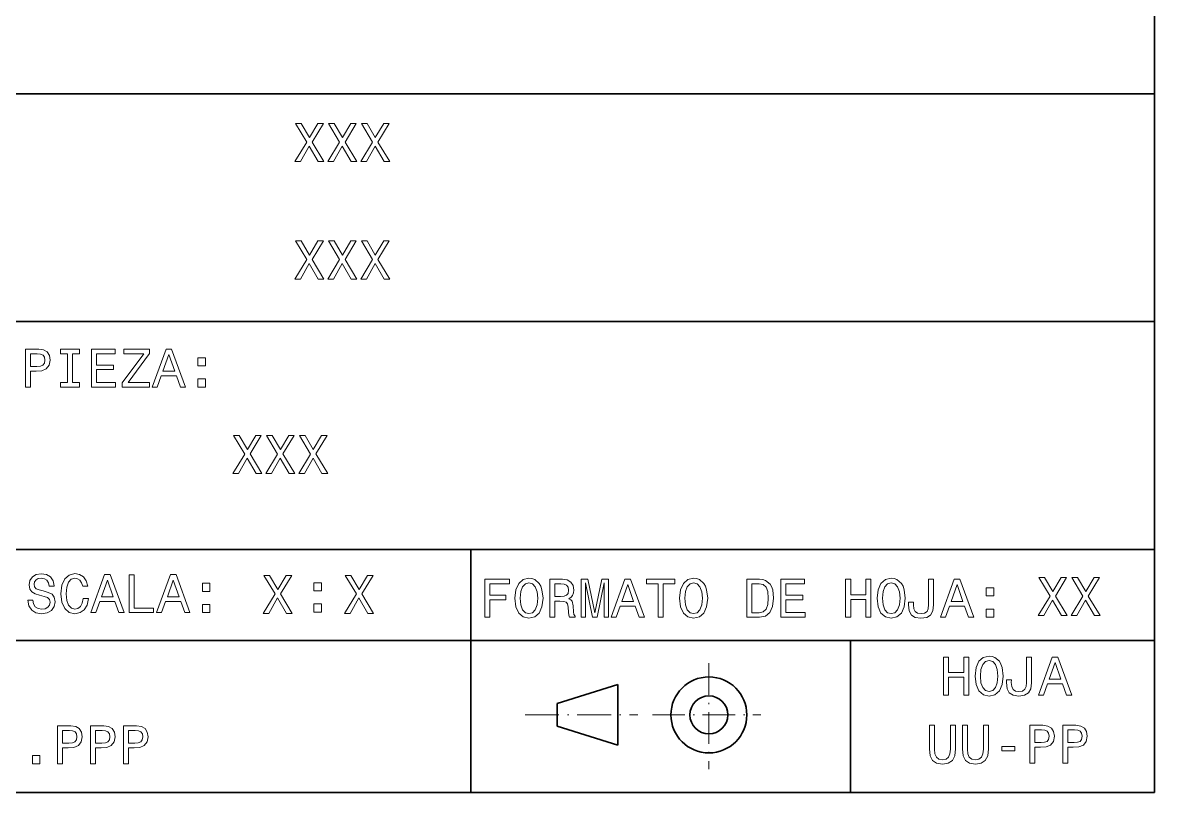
# Model space of a CAD drawing. Extents: x 14 to 2196, y -1968 to 1826.
# Drawn here: x 1024.1 to 1173.1, y -992.3 to -890.9 of the extents above; entities that cross this region are included whole.
import ezdxf

# ---------------------------------------------------------------- set-up
doc = ezdxf.new("R2010")
doc.units = 0
doc.linetypes.add('DASHDOT', pattern=[18.5, 12, -3, 0.5, -3])

msp = doc.modelspace()

# ---------------------------------------------------------------- linework, layer by layer
at = {"color": 7, "lineweight": 35}
for p, q in [((1173.112305, -992.265381), (1173.112305, -181.425354)), ((1173.112305, -992.265381), (1173.112305, -181.425354)), ((953.112305, -900.265381), (1173.112305, -900.265381)), ((953.112305, -900.265381), (1173.112305, -900.265381)), ((953.112305, -930.265381), (1173.112305, -930.265381)), ((953.112305, -930.265381), (1173.112305, -930.265381)), ((953.112305, -960.265381), (1173.112305, -960.265381)), ((953.112305, -960.265381), (1173.112305, -960.265381)), ((1083.112305, -960.265381), (1083.112305, -992.265381)), ((1083.112305, -960.265381), (1083.112305, -992.265381)), ((953.112305, -972.265381), (1173.112305, -972.265381)), ((953.112305, -972.265381), (1173.112305, -972.265381)), ((1133.112305, -972.265381), (1133.112305, -992.265381)), ((1133.112305, -972.265381), (1133.112305, -992.265381)), ((1102.442383, -978.065369), (1094.442383, -980.565369)), ((1102.442383, -978.065369), (1094.442383, -980.565369)), ((1102.442383, -978.065369), (1102.442383, -986.065369)), ((1102.442383, -978.065369), (1102.442383, -986.065369)), ((1094.442383, -982.065369), (1094.442383, -980.565369)), ((1094.442383, -982.065369), (1094.442383, -980.565369)), ((1094.442383, -983.565369), (1094.442383, -982.065369)), ((1094.442383, -983.565369), (1094.442383, -982.065369)), ((1094.442383, -983.565369), (1102.442383, -986.065369)), ((1094.442383, -983.565369), (1102.442383, -986.065369)), ((1173.112305, -992.265381), (14.142303, -992.265381)), ((1173.112305, -992.265381), (14.142303, -992.265381))]:
    msp.add_line(p, q, dxfattribs=at)
at = {"color": 7, "linetype": 'DASHDOT', "lineweight": 13, "ltscale": 0.348729}
msp.add_line((1114.442383, -975.250183), (1114.442383, -989.199341), dxfattribs=at)
msp.add_line((1114.442383, -975.250183), (1114.442383, -989.199341), dxfattribs=at)
at = {"color": 7, "linetype": 'DASHDOT', "lineweight": 13, "ltscale": 0.371072}
msp.add_line((1090.246338, -982.065369), (1105.089233, -982.065369), dxfattribs=at)
msp.add_line((1090.246338, -982.065369), (1105.089233, -982.065369), dxfattribs=at)
at = {"color": 7, "linetype": 'DASHDOT', "lineweight": 13, "ltscale": 0.357507}
msp.add_line((1107.004517, -982.065369), (1121.30481, -982.065369), dxfattribs=at)
msp.add_line((1107.004517, -982.065369), (1121.30481, -982.065369), dxfattribs=at)
at = {"color": 7, "lineweight": 13}
for points in [[(1059.913574, -909.20343), (1060.670044, -909.20343), (1061.815552, -907.178955), (1062.982666, -909.20343), (1063.746338, -909.20343), (1062.182983, -906.631409), (1063.667114, -904.196228), (1062.939453, -904.196228), (1061.837158, -906.047791), (1060.75647, -904.196228), (1060, -904.196228), (1061.476929, -906.638611)], [(1064.250732, -909.20343), (1065.007202, -909.20343), (1066.15271, -907.178955), (1067.319824, -909.20343), (1068.083618, -909.20343), (1066.520142, -906.631409), (1068.004272, -904.196228), (1067.276611, -904.196228), (1066.174316, -906.047791), (1065.093628, -904.196228), (1064.337158, -904.196228), (1065.814087, -906.638611)], [(1068.587891, -909.20343), (1069.34436, -909.20343), (1070.489868, -907.178955), (1071.657104, -909.20343), (1072.420776, -909.20343), (1070.8573, -906.631409), (1072.341553, -904.196228), (1071.61377, -904.196228), (1070.511475, -906.047791), (1069.430786, -904.196228), (1068.674316, -904.196228), (1070.151245, -906.638611)], [(1059.913574, -924.669922), (1060.670044, -924.669922), (1061.815552, -922.645447), (1062.982666, -924.669922), (1063.746338, -924.669922), (1062.182983, -922.0979), (1063.667114, -919.66272), (1062.939453, -919.66272), (1061.837158, -921.514282), (1060.75647, -919.66272), (1060, -919.66272), (1061.476929, -922.105103)], [(1064.250732, -924.669922), (1065.007202, -924.669922), (1066.15271, -922.645447), (1067.319824, -924.669922), (1068.083618, -924.669922), (1066.520142, -922.0979), (1068.004272, -919.66272), (1067.276611, -919.66272), (1066.174316, -921.514282), (1065.093628, -919.66272), (1064.337158, -919.66272), (1065.814087, -922.105103)], [(1068.587891, -924.669922), (1069.34436, -924.669922), (1070.489868, -922.645447), (1071.657104, -924.669922), (1072.420776, -924.669922), (1070.8573, -922.0979), (1072.341553, -919.66272), (1071.61377, -919.66272), (1070.511475, -921.514282), (1069.430786, -919.66272), (1068.674316, -919.66272), (1070.151245, -922.105103)], [(1024.448364, -938.903442), (1025.111206, -938.903442), (1025.111206, -936.79248), (1025.846069, -936.79248), (1026.588135, -936.75647), (1027.178955, -936.504333), (1027.560791, -936.014404), (1027.69043, -935.34436), (1027.5896, -934.724792), (1027.301392, -934.270874), (1026.825928, -933.997131), (1026.17749, -933.903442), (1024.448364, -933.903442)], [(1025.997314, -934.515808), (1026.429688, -934.559082), (1026.746582, -934.695923), (1026.93396, -934.94812), (1026.998779, -935.34436), (1026.926758, -935.762207), (1026.732178, -936.014404), (1026.400879, -936.144104), (1025.946899, -936.180115), (1025.111206, -936.180115), (1025.111206, -934.515808)], [(1029.974365, -938.298279), (1029.052124, -938.298279), (1029.052124, -938.903442), (1031.559326, -938.903442), (1031.559326, -938.298279), (1030.637085, -938.298279), (1030.637085, -934.508606), (1031.559326, -934.508606), (1031.559326, -933.903442), (1029.052124, -933.903442), (1029.052124, -934.508606), (1029.974365, -934.508606)], [(1033.129883, -938.903442), (1036.299927, -938.903442), (1036.299927, -938.298279), (1033.792725, -938.298279), (1033.792725, -936.605164), (1036.026123, -936.605164), (1036.026123, -936.007202), (1033.792725, -936.007202), (1033.792725, -934.508606), (1036.24231, -934.508606), (1036.24231, -933.903442), (1033.129883, -933.903442)], [(1037.186157, -938.903442), (1040.774048, -938.903442), (1040.774048, -938.298279), (1037.978638, -938.298279), (1040.774048, -934.472595), (1040.774048, -933.903442), (1037.380615, -933.903442), (1037.380615, -934.508606), (1040.02478, -934.508606), (1037.186157, -938.327087)], [(1041.127075, -938.903442), (1041.789917, -938.903442), (1042.315796, -937.433716), (1044.311523, -937.433716), (1044.837402, -938.903442), (1045.514648, -938.903442), (1043.684692, -933.89624), (1042.949829, -933.89624)], [(1042.546387, -936.821289), (1043.317261, -934.616699), (1044.088135, -936.821289)], [(1047.157349, -936.108032), (1048.151489, -936.108032), (1048.151489, -935.034546), (1047.157349, -935.034546)], [(1047.157349, -938.903442), (1048.151489, -938.903442), (1048.151489, -937.829956), (1047.157349, -937.829956)], [(1051.745239, -950.279663), (1052.501709, -950.279663), (1053.647217, -948.255188), (1054.814331, -950.279663), (1055.578003, -950.279663), (1054.014648, -947.707642), (1055.498779, -945.272461), (1054.771118, -945.272461), (1053.668823, -947.124023), (1052.588135, -945.272461), (1051.831665, -945.272461), (1053.308594, -947.714844)], [(1056.082397, -950.279663), (1056.838867, -950.279663), (1057.984375, -948.255188), (1059.151489, -950.279663), (1059.915283, -950.279663), (1058.351807, -947.707642), (1059.835938, -945.272461), (1059.108276, -945.272461), (1058.005981, -947.124023), (1056.925293, -945.272461), (1056.168823, -945.272461), (1057.645752, -947.714844)], [(1060.419556, -950.279663), (1061.176025, -950.279663), (1062.321533, -948.255188), (1063.48877, -950.279663), (1064.252441, -950.279663), (1062.688965, -947.707642), (1064.173218, -945.272461), (1063.445435, -945.272461), (1062.34314, -947.124023), (1061.262451, -945.272461), (1060.505981, -945.272461), (1061.98291, -947.714844)], [(1025.40979, -966.953613), (1024.75415, -966.953613), (1024.898315, -967.717285), (1025.258545, -968.279236), (1025.813232, -968.617859), (1026.5625, -968.740356), (1027.304565, -968.625061), (1027.859375, -968.308044), (1028.212402, -967.810974), (1028.342041, -967.155334), (1028.234009, -966.564575), (1027.931396, -966.182678), (1027.441528, -965.930542), (1026.785889, -965.743225), (1026.223877, -965.606323), (1025.856445, -965.447815), (1025.647583, -965.217285), (1025.582764, -964.857056), (1025.647583, -964.532837), (1025.834839, -964.287903), (1026.123047, -964.122192), (1026.519287, -964.064575), (1026.922729, -964.136597), (1027.239746, -964.331116), (1027.44873, -964.655334), (1027.549561, -965.094788), (1028.2052, -965.094788), (1028.2052, -965.080383), (1028.089966, -964.403137), (1027.751343, -963.898865), (1027.21814, -963.581848), (1026.497681, -963.473755), (1025.849243, -963.581848), (1025.344971, -963.88446), (1025.020752, -964.352722), (1024.905518, -964.957947), (1024.999146, -965.498291), (1025.272949, -965.865723), (1025.7052, -966.110657), (1026.296021, -966.297974), (1026.879517, -966.463684), (1027.31897, -966.622192), (1027.585571, -966.852722), (1027.679199, -967.227356), (1027.592773, -967.609192), (1027.369507, -967.8974), (1027.030884, -968.077515), (1026.591309, -968.135132), (1026.10144, -968.055908), (1025.726807, -967.825378), (1025.489014, -967.450745)], [(1025.40979, -966.953613), (1024.75415, -966.953613), (1024.898315, -967.717285), (1025.258545, -968.279236), (1025.813232, -968.617859), (1026.5625, -968.740356), (1027.304565, -968.625061), (1027.859375, -968.308044), (1028.212402, -967.810974), (1028.342041, -967.155334), (1028.234009, -966.564575), (1027.931396, -966.182678), (1027.441528, -965.930542), (1026.785889, -965.743225), (1026.223877, -965.606323), (1025.856445, -965.447815), (1025.647583, -965.217285), (1025.582764, -964.857056), (1025.647583, -964.532837), (1025.834839, -964.287903), (1026.123047, -964.122192), (1026.519287, -964.064575), (1026.922729, -964.136597), (1027.239746, -964.331116), (1027.44873, -964.655334), (1027.549561, -965.094788), (1028.2052, -965.094788), (1028.2052, -965.080383), (1028.089966, -964.403137), (1027.751343, -963.898865), (1027.21814, -963.581848), (1026.497681, -963.473755), (1025.849243, -963.581848), (1025.344971, -963.88446), (1025.020752, -964.352722), (1024.905518, -964.957947), (1024.999146, -965.498291), (1025.272949, -965.865723), (1025.7052, -966.110657), (1026.296021, -966.297974), (1026.879517, -966.463684), (1027.31897, -966.622192), (1027.585571, -966.852722), (1027.679199, -967.227356), (1027.592773, -967.609192), (1027.369507, -967.8974), (1027.030884, -968.077515), (1026.591309, -968.135132), (1026.10144, -968.055908), (1025.726807, -967.825378), (1025.489014, -967.450745)], [(1032.05249, -966.74469), (1031.908325, -967.349854), (1031.670654, -967.782104), (1031.339233, -968.048706), (1030.950195, -968.135132), (1030.481812, -968.005493), (1030.11438, -967.616394), (1029.869507, -966.982422), (1029.790161, -966.103455), (1029.869507, -965.231689), (1030.107178, -964.590515), (1030.474609, -964.201416), (1030.950195, -964.064575), (1031.296021, -964.136597), (1031.591309, -964.338318), (1031.821899, -964.662537), (1031.980347, -965.109192), (1032.664795, -965.109192), (1032.44873, -964.424805), (1032.074097, -963.906067), (1031.5625, -963.581848), (1030.950195, -963.466553), (1030.186401, -963.646667), (1029.602905, -964.151001), (1029.228271, -964.979553), (1029.098511, -966.103455), (1029.228271, -967.227356), (1029.602905, -968.055908), (1030.186401, -968.567444), (1030.950195, -968.740356), (1031.620117, -968.603455), (1032.160522, -968.221619), (1032.542358, -967.594788), (1032.744141, -966.74469)], [(1032.05249, -966.74469), (1031.908325, -967.349854), (1031.670654, -967.782104), (1031.339233, -968.048706), (1030.950195, -968.135132), (1030.481812, -968.005493), (1030.11438, -967.616394), (1029.869507, -966.982422), (1029.790161, -966.103455), (1029.869507, -965.231689), (1030.107178, -964.590515), (1030.474609, -964.201416), (1030.950195, -964.064575), (1031.296021, -964.136597), (1031.591309, -964.338318), (1031.821899, -964.662537), (1031.980347, -965.109192), (1032.664795, -965.109192), (1032.44873, -964.424805), (1032.074097, -963.906067), (1031.5625, -963.581848), (1030.950195, -963.466553), (1030.186401, -963.646667), (1029.602905, -964.151001), (1029.228271, -964.979553), (1029.098511, -966.103455), (1029.228271, -967.227356), (1029.602905, -968.055908), (1030.186401, -968.567444), (1030.950195, -968.740356), (1031.620117, -968.603455), (1032.160522, -968.221619), (1032.542358, -967.594788), (1032.744141, -966.74469)], [(1033.032227, -968.603455), (1033.695068, -968.603455), (1034.221069, -967.133728), (1036.216675, -967.133728), (1036.742676, -968.603455), (1037.419922, -968.603455), (1035.589966, -963.596252), (1034.85498, -963.596252)], [(1033.032227, -968.603455), (1033.695068, -968.603455), (1034.221069, -967.133728), (1036.216675, -967.133728), (1036.742676, -968.603455), (1037.419922, -968.603455), (1035.589966, -963.596252), (1034.85498, -963.596252)], [(1034.451538, -966.521301), (1035.222534, -964.316711), (1035.993408, -966.521301)], [(1034.451538, -966.521301), (1035.222534, -964.316711), (1035.993408, -966.521301)], [(1038.097168, -968.603455), (1041.310425, -968.603455), (1041.310425, -967.998291), (1038.759888, -967.998291), (1038.759888, -963.603455), (1038.097168, -963.603455)], [(1038.097168, -968.603455), (1041.310425, -968.603455), (1041.310425, -967.998291), (1038.759888, -967.998291), (1038.759888, -963.603455), (1038.097168, -963.603455)], [(1041.706665, -968.603455), (1042.369507, -968.603455), (1042.895386, -967.133728), (1044.891113, -967.133728), (1045.416992, -968.603455), (1046.094238, -968.603455), (1044.264282, -963.596252), (1043.529419, -963.596252)], [(1041.706665, -968.603455), (1042.369507, -968.603455), (1042.895386, -967.133728), (1044.891113, -967.133728), (1045.416992, -968.603455), (1046.094238, -968.603455), (1044.264282, -963.596252), (1043.529419, -963.596252)], [(1043.125977, -966.521301), (1043.896851, -964.316711), (1044.667725, -966.521301)], [(1043.125977, -966.521301), (1043.896851, -964.316711), (1044.667725, -966.521301)], [(1055.745483, -968.695923), (1056.501953, -968.695923), (1057.647461, -966.671448), (1058.814575, -968.695923), (1059.578247, -968.695923), (1058.014893, -966.123901), (1059.499023, -963.688721), (1058.771362, -963.688721), (1057.669067, -965.540283), (1056.588379, -963.688721), (1055.831909, -963.688721), (1057.308838, -966.131104)], [(1066.460693, -968.695923), (1067.217163, -968.695923), (1068.362671, -966.671448), (1069.529785, -968.695923), (1070.293457, -968.695923), (1068.730103, -966.123901), (1070.214233, -963.688721), (1069.486572, -963.688721), (1068.384277, -965.540283), (1067.303589, -963.688721), (1066.547119, -963.688721), (1068.024048, -966.131104)], [(1084.93396, -969.20343), (1085.604004, -969.20343), (1085.604004, -966.905151), (1087.707764, -966.905151), (1087.707764, -966.30719), (1085.604004, -966.30719), (1085.604004, -964.808594), (1088.19043, -964.808594), (1088.19043, -964.20343), (1084.93396, -964.20343)], [(1084.93396, -969.20343), (1085.604004, -969.20343), (1085.604004, -966.905151), (1087.707764, -966.905151), (1087.707764, -966.30719), (1085.604004, -966.30719), (1085.604004, -964.808594), (1088.19043, -964.808594), (1088.19043, -964.20343), (1084.93396, -964.20343)], [(1088.896484, -966.70343), (1089.026123, -967.827332), (1089.400757, -968.655884), (1089.984375, -969.167419), (1090.748047, -969.340332), (1091.504517, -969.167419), (1092.095337, -968.655884), (1092.462769, -967.827332), (1092.599609, -966.70343), (1092.462769, -965.586731), (1092.304321, -965.132812), (1092.095337, -964.758179), (1091.504517, -964.246643), (1091.144287, -964.117004), (1090.748047, -964.066528), (1089.977173, -964.246643), (1089.393555, -964.750977), (1089.026123, -965.579529)], [(1088.896484, -966.70343), (1089.026123, -967.827332), (1089.400757, -968.655884), (1089.984375, -969.167419), (1090.748047, -969.340332), (1091.504517, -969.167419), (1092.095337, -968.655884), (1092.462769, -967.827332), (1092.599609, -966.70343), (1092.462769, -965.586731), (1092.304321, -965.132812), (1092.095337, -964.758179), (1091.504517, -964.246643), (1091.144287, -964.117004), (1090.748047, -964.066528), (1089.977173, -964.246643), (1089.393555, -964.750977), (1089.026123, -965.579529)], [(1093.478638, -969.20343), (1094.148682, -969.20343), (1094.148682, -967.092468), (1094.83313, -967.092468), (1095.337402, -967.114075), (1095.654419, -967.214966), (1095.827271, -967.452698), (1095.899414, -967.877808), (1095.935425, -968.526184), (1095.978638, -968.951294), (1096.065063, -969.20343), (1096.821533, -969.20343), (1096.821533, -969.066528), (1096.655884, -968.864807), (1096.598267, -968.490173), (1096.547729, -967.683228), (1096.425293, -967.085266), (1096.259644, -966.897949), (1096.000244, -966.761047), (1096.288452, -966.580933), (1096.490112, -966.328796), (1096.619873, -966.01178), (1096.663086, -965.629944), (1096.562256, -965.02478), (1096.274048, -964.570862), (1095.798462, -964.297119), (1095.150146, -964.20343), (1093.478638, -964.20343)], [(1093.478638, -969.20343), (1094.148682, -969.20343), (1094.148682, -967.092468), (1094.83313, -967.092468), (1095.337402, -967.114075), (1095.654419, -967.214966), (1095.827271, -967.452698), (1095.899414, -967.877808), (1095.935425, -968.526184), (1095.978638, -968.951294), (1096.065063, -969.20343), (1096.821533, -969.20343), (1096.821533, -969.066528), (1096.655884, -968.864807), (1096.598267, -968.490173), (1096.547729, -967.683228), (1096.425293, -967.085266), (1096.259644, -966.897949), (1096.000244, -966.761047), (1096.288452, -966.580933), (1096.490112, -966.328796), (1096.619873, -966.01178), (1096.663086, -965.629944), (1096.562256, -965.02478), (1096.274048, -964.570862), (1095.798462, -964.297119), (1095.150146, -964.20343), (1093.478638, -964.20343)], [(1097.621216, -969.20343), (1098.176025, -969.20343), (1098.176025, -964.664551), (1099.112671, -969.20343), (1099.732178, -969.20343), (1100.661621, -964.664551), (1100.661621, -969.20343), (1101.223633, -969.20343), (1101.223633, -964.20343), (1100.344604, -964.20343), (1099.422485, -968.612671), (1098.507446, -964.20343), (1097.621216, -964.20343)], [(1097.621216, -969.20343), (1098.176025, -969.20343), (1098.176025, -964.664551), (1099.112671, -969.20343), (1099.732178, -969.20343), (1100.661621, -964.664551), (1100.661621, -969.20343), (1101.223633, -969.20343), (1101.223633, -964.20343), (1100.344604, -964.20343), (1099.422485, -968.612671), (1098.507446, -964.20343), (1097.621216, -964.20343)], [(1101.569458, -969.20343), (1102.232178, -969.20343), (1102.758179, -967.733704), (1104.753784, -967.733704), (1105.279785, -969.20343), (1105.957031, -969.20343), (1104.127075, -964.196228), (1103.392212, -964.196228)], [(1101.569458, -969.20343), (1102.232178, -969.20343), (1102.758179, -967.733704), (1104.753784, -967.733704), (1105.279785, -969.20343), (1105.957031, -969.20343), (1104.127075, -964.196228), (1103.392212, -964.196228)], [(1107.765381, -969.20343), (1108.428223, -969.20343), (1108.428223, -964.808594), (1109.941162, -964.808594), (1109.941162, -964.20343), (1106.245239, -964.20343), (1106.245239, -964.808594), (1107.765381, -964.808594)], [(1107.765381, -969.20343), (1108.428223, -969.20343), (1108.428223, -964.808594), (1109.941162, -964.808594), (1109.941162, -964.20343), (1106.245239, -964.20343), (1106.245239, -964.808594), (1107.765381, -964.808594)], [(1110.582397, -966.70343), (1110.712036, -967.827332), (1111.08667, -968.655884), (1111.670288, -969.167419), (1112.43396, -969.340332), (1113.19043, -969.167419), (1113.78125, -968.655884), (1114.148682, -967.827332), (1114.285522, -966.70343), (1114.148682, -965.586731), (1113.990112, -965.132812), (1113.78125, -964.758179), (1113.19043, -964.246643), (1112.8302, -964.117004), (1112.43396, -964.066528), (1111.663086, -964.246643), (1111.079468, -964.750977), (1110.712036, -965.579529)], [(1110.582397, -966.70343), (1110.712036, -967.827332), (1111.08667, -968.655884), (1111.670288, -969.167419), (1112.43396, -969.340332), (1113.19043, -969.167419), (1113.78125, -968.655884), (1114.148682, -967.827332), (1114.285522, -966.70343), (1114.148682, -965.586731), (1113.990112, -965.132812), (1113.78125, -964.758179), (1113.19043, -964.246643), (1112.8302, -964.117004), (1112.43396, -964.066528), (1111.663086, -964.246643), (1111.079468, -964.750977), (1110.712036, -965.579529)], [(1121.101074, -964.20343), (1119.43689, -964.20343), (1119.43689, -969.20343), (1121.101074, -969.20343), (1121.886353, -969.044922), (1122.469971, -968.562195), (1122.8302, -967.776917), (1122.959839, -966.70343), (1122.844604, -965.608337), (1122.700562, -965.176025), (1122.498779, -964.830261), (1121.915283, -964.361938), (1121.533325, -964.246643)], [(1121.101074, -964.20343), (1119.43689, -964.20343), (1119.43689, -969.20343), (1121.101074, -969.20343), (1121.886353, -969.044922), (1122.469971, -968.562195), (1122.8302, -967.776917), (1122.959839, -966.70343), (1122.844604, -965.608337), (1122.700562, -965.176025), (1122.498779, -964.830261), (1121.915283, -964.361938), (1121.533325, -964.246643)], [(1123.932495, -969.20343), (1127.102539, -969.20343), (1127.102539, -968.598267), (1124.595337, -968.598267), (1124.595337, -966.905151), (1126.828735, -966.905151), (1126.828735, -966.30719), (1124.595337, -966.30719), (1124.595337, -964.808594), (1127.044922, -964.808594), (1127.044922, -964.20343), (1123.932495, -964.20343)], [(1123.932495, -969.20343), (1127.102539, -969.20343), (1127.102539, -968.598267), (1124.595337, -968.598267), (1124.595337, -966.905151), (1126.828735, -966.905151), (1126.828735, -966.30719), (1124.595337, -966.30719), (1124.595337, -964.808594), (1127.044922, -964.808594), (1127.044922, -964.20343), (1123.932495, -964.20343)], [(1132.448364, -969.20343), (1133.118408, -969.20343), (1133.118408, -966.854736), (1135.121338, -966.854736), (1135.121338, -969.20343), (1135.784058, -969.20343), (1135.784058, -964.20343), (1135.121338, -964.20343), (1135.121338, -966.24231), (1133.118408, -966.24231), (1133.118408, -964.20343), (1132.448364, -964.20343)], [(1132.448364, -969.20343), (1133.118408, -969.20343), (1133.118408, -966.854736), (1135.121338, -966.854736), (1135.121338, -969.20343), (1135.784058, -969.20343), (1135.784058, -964.20343), (1135.121338, -964.20343), (1135.121338, -966.24231), (1133.118408, -966.24231), (1133.118408, -964.20343), (1132.448364, -964.20343)], [(1136.605469, -966.70343), (1136.735107, -967.827332), (1137.109741, -968.655884), (1137.693359, -969.167419), (1138.457031, -969.340332), (1139.213501, -969.167419), (1139.804321, -968.655884), (1140.171753, -967.827332), (1140.308594, -966.70343), (1140.171753, -965.586731), (1140.013184, -965.132812), (1139.804321, -964.758179), (1139.213501, -964.246643), (1138.853271, -964.117004), (1138.457031, -964.066528), (1137.686157, -964.246643), (1137.102539, -964.750977), (1136.735107, -965.579529)], [(1136.605469, -966.70343), (1136.735107, -967.827332), (1137.109741, -968.655884), (1137.693359, -969.167419), (1138.457031, -969.340332), (1139.213501, -969.167419), (1139.804321, -968.655884), (1140.171753, -967.827332), (1140.308594, -966.70343), (1140.171753, -965.586731), (1140.013184, -965.132812), (1139.804321, -964.758179), (1139.213501, -964.246643), (1138.853271, -964.117004), (1138.457031, -964.066528), (1137.686157, -964.246643), (1137.102539, -964.750977), (1136.735107, -965.579529)], [(1143.370605, -967.546387), (1143.320068, -968.079529), (1143.168823, -968.44696), (1142.859009, -968.670288), (1142.383545, -968.735107), (1141.915283, -968.670288), (1141.605469, -968.461365), (1141.425293, -968.093933), (1141.374878, -967.560791), (1141.389282, -967.200562), (1140.740845, -967.200562), (1140.72644, -967.567993), (1140.812866, -968.367676), (1141.108276, -968.922424), (1141.619873, -969.232239), (1142.376343, -969.340332), (1143.12561, -969.232239), (1143.637085, -968.922424), (1143.932495, -968.374878), (1144.026123, -967.575195), (1144.026123, -964.20343), (1143.370605, -964.20343)], [(1143.370605, -967.546387), (1143.320068, -968.079529), (1143.168823, -968.44696), (1142.859009, -968.670288), (1142.383545, -968.735107), (1141.915283, -968.670288), (1141.605469, -968.461365), (1141.425293, -968.093933), (1141.374878, -967.560791), (1141.389282, -967.200562), (1140.740845, -967.200562), (1140.72644, -967.567993), (1140.812866, -968.367676), (1141.108276, -968.922424), (1141.619873, -969.232239), (1142.376343, -969.340332), (1143.12561, -969.232239), (1143.637085, -968.922424), (1143.932495, -968.374878), (1144.026123, -967.575195), (1144.026123, -964.20343), (1143.370605, -964.20343)], [(1144.941162, -969.20343), (1145.604004, -969.20343), (1146.129883, -967.733704), (1148.12561, -967.733704), (1148.651489, -969.20343), (1149.328735, -969.20343), (1147.498779, -964.196228), (1146.763916, -964.196228)], [(1144.941162, -969.20343), (1145.604004, -969.20343), (1146.129883, -967.733704), (1148.12561, -967.733704), (1148.651489, -969.20343), (1149.328735, -969.20343), (1147.498779, -964.196228), (1146.763916, -964.196228)], [(1157.808105, -968.98468), (1158.564575, -968.98468), (1159.710083, -966.960205), (1160.877197, -968.98468), (1161.640869, -968.98468), (1160.077515, -966.412659), (1161.561646, -963.977478), (1160.833984, -963.977478), (1159.731689, -965.829041), (1158.651001, -963.977478), (1157.894531, -963.977478), (1159.37146, -966.419861)], [(1162.145264, -968.98468), (1162.901733, -968.98468), (1164.047241, -966.960205), (1165.214355, -968.98468), (1165.978149, -968.98468), (1164.414673, -966.412659), (1165.898804, -963.977478), (1165.171143, -963.977478), (1164.068848, -965.829041), (1162.988159, -963.977478), (1162.231689, -963.977478), (1163.708618, -966.419861)], [(1047.736938, -965.808044), (1048.731079, -965.808044), (1048.731079, -964.734558), (1047.736938, -964.734558)], [(1047.736938, -965.808044), (1048.731079, -965.808044), (1048.731079, -964.734558), (1047.736938, -964.734558)], [(1062.432739, -965.735657), (1063.42688, -965.735657), (1063.42688, -964.66217), (1062.432739, -964.66217)], [(1089.588135, -966.70343), (1089.667358, -965.831665), (1089.905151, -965.190491), (1090.272583, -964.801392), (1090.748047, -964.664551), (1091.216431, -964.801392), (1091.583862, -965.197693), (1091.821533, -965.838867), (1091.907959, -966.70343), (1091.821533, -967.575195), (1091.583862, -968.21637), (1091.216431, -968.605469), (1090.748047, -968.735107), (1090.272583, -968.605469), (1089.905151, -968.21637), (1089.667358, -967.582397)], [(1089.588135, -966.70343), (1089.667358, -965.831665), (1089.905151, -965.190491), (1090.272583, -964.801392), (1090.748047, -964.664551), (1091.216431, -964.801392), (1091.583862, -965.197693), (1091.821533, -965.838867), (1091.907959, -966.70343), (1091.821533, -967.575195), (1091.583862, -968.21637), (1091.216431, -968.605469), (1090.748047, -968.735107), (1090.272583, -968.605469), (1089.905151, -968.21637), (1089.667358, -967.582397)], [(1094.962769, -964.815796), (1095.402222, -964.85907), (1095.712036, -964.995911), (1095.906616, -965.248108), (1095.971436, -965.644348), (1095.899414, -966.062195), (1095.704834, -966.314392), (1095.373413, -966.444092), (1094.919556, -966.480103), (1094.148682, -966.480103), (1094.148682, -964.815796)], [(1094.962769, -964.815796), (1095.402222, -964.85907), (1095.712036, -964.995911), (1095.906616, -965.248108), (1095.971436, -965.644348), (1095.899414, -966.062195), (1095.704834, -966.314392), (1095.373413, -966.444092), (1094.919556, -966.480103), (1094.148682, -966.480103), (1094.148682, -964.815796)], [(1102.988647, -967.121277), (1103.759644, -964.916687), (1104.530518, -967.121277)], [(1102.988647, -967.121277), (1103.759644, -964.916687), (1104.530518, -967.121277)], [(1111.274048, -966.70343), (1111.353271, -965.831665), (1111.591064, -965.190491), (1111.958496, -964.801392), (1112.43396, -964.664551), (1112.902222, -964.801392), (1113.269653, -965.197693), (1113.507446, -965.838867), (1113.593872, -966.70343), (1113.507446, -967.575195), (1113.269653, -968.21637), (1112.902222, -968.605469), (1112.43396, -968.735107), (1111.958496, -968.605469), (1111.591064, -968.21637), (1111.353271, -967.582397)], [(1111.274048, -966.70343), (1111.353271, -965.831665), (1111.591064, -965.190491), (1111.958496, -964.801392), (1112.43396, -964.664551), (1112.902222, -964.801392), (1113.269653, -965.197693), (1113.507446, -965.838867), (1113.593872, -966.70343), (1113.507446, -967.575195), (1113.269653, -968.21637), (1112.902222, -968.605469), (1112.43396, -968.735107), (1111.958496, -968.605469), (1111.591064, -968.21637), (1111.353271, -967.582397)], [(1121.050659, -964.801392), (1121.598267, -964.909485), (1121.9729, -965.240906), (1122.196167, -965.831665), (1122.268188, -966.70343), (1122.188965, -967.546387), (1121.965698, -968.137146), (1121.583862, -968.490173), (1121.050659, -968.605469), (1120.106812, -968.605469), (1120.106812, -964.801392)], [(1121.050659, -964.801392), (1121.598267, -964.909485), (1121.9729, -965.240906), (1122.196167, -965.831665), (1122.268188, -966.70343), (1122.188965, -967.546387), (1121.965698, -968.137146), (1121.583862, -968.490173), (1121.050659, -968.605469), (1120.106812, -968.605469), (1120.106812, -964.801392)], [(1137.297119, -966.70343), (1137.376343, -965.831665), (1137.614014, -965.190491), (1137.981567, -964.801392), (1138.457031, -964.664551), (1138.925293, -964.801392), (1139.292725, -965.197693), (1139.530518, -965.838867), (1139.616943, -966.70343), (1139.530518, -967.575195), (1139.292725, -968.21637), (1138.925293, -968.605469), (1138.457031, -968.735107), (1137.981567, -968.605469), (1137.614014, -968.21637), (1137.376343, -967.582397)], [(1137.297119, -966.70343), (1137.376343, -965.831665), (1137.614014, -965.190491), (1137.981567, -964.801392), (1138.457031, -964.664551), (1138.925293, -964.801392), (1139.292725, -965.197693), (1139.530518, -965.838867), (1139.616943, -966.70343), (1139.530518, -967.575195), (1139.292725, -968.21637), (1138.925293, -968.605469), (1138.457031, -968.735107), (1137.981567, -968.605469), (1137.614014, -968.21637), (1137.376343, -967.582397)], [(1146.360474, -967.121277), (1147.131348, -964.916687), (1147.902222, -967.121277)], [(1146.360474, -967.121277), (1147.131348, -964.916687), (1147.902222, -967.121277)], [(1150.971436, -966.40802), (1151.965698, -966.40802), (1151.965698, -965.334534), (1150.971436, -965.334534)], [(1150.971436, -966.40802), (1151.965698, -966.40802), (1151.965698, -965.334534), (1150.971436, -965.334534)], [(1047.736938, -968.603455), (1048.731079, -968.603455), (1048.731079, -967.529968), (1047.736938, -967.529968)], [(1047.736938, -968.603455), (1048.731079, -968.603455), (1048.731079, -967.529968), (1047.736938, -967.529968)], [(1062.432739, -968.531067), (1063.42688, -968.531067), (1063.42688, -967.457581), (1062.432739, -967.457581)], [(1150.971436, -969.20343), (1151.965698, -969.20343), (1151.965698, -968.129944), (1150.971436, -968.129944)], [(1150.971436, -969.20343), (1151.965698, -969.20343), (1151.965698, -968.129944), (1150.971436, -968.129944)], [(1145.343872, -979.454407), (1146.013916, -979.454407), (1146.013916, -977.105713), (1148.016846, -977.105713), (1148.016846, -979.454407), (1148.679688, -979.454407), (1148.679688, -974.454407), (1148.016846, -974.454407), (1148.016846, -976.493286), (1146.013916, -976.493286), (1146.013916, -974.454407), (1145.343872, -974.454407)], [(1145.343872, -979.454407), (1146.013916, -979.454407), (1146.013916, -977.105713), (1148.016846, -977.105713), (1148.016846, -979.454407), (1148.679688, -979.454407), (1148.679688, -974.454407), (1148.016846, -974.454407), (1148.016846, -976.493286), (1146.013916, -976.493286), (1146.013916, -974.454407), (1145.343872, -974.454407)], [(1149.500977, -976.954407), (1149.630615, -978.078308), (1150.005249, -978.90686), (1150.588867, -979.418396), (1151.352539, -979.591309), (1152.109009, -979.418396), (1152.699829, -978.90686), (1153.067261, -978.078308), (1153.204102, -976.954407), (1153.067261, -975.837708), (1152.908813, -975.383789), (1152.699829, -975.009155), (1152.109009, -974.49762), (1151.748779, -974.367981), (1151.352539, -974.317505), (1150.581665, -974.49762), (1149.998047, -975.001953), (1149.630615, -975.830505)], [(1149.500977, -976.954407), (1149.630615, -978.078308), (1150.005249, -978.90686), (1150.588867, -979.418396), (1151.352539, -979.591309), (1152.109009, -979.418396), (1152.699829, -978.90686), (1153.067261, -978.078308), (1153.204102, -976.954407), (1153.067261, -975.837708), (1152.908813, -975.383789), (1152.699829, -975.009155), (1152.109009, -974.49762), (1151.748779, -974.367981), (1151.352539, -974.317505), (1150.581665, -974.49762), (1149.998047, -975.001953), (1149.630615, -975.830505)], [(1156.266113, -977.797363), (1156.215698, -978.330505), (1156.064331, -978.697937), (1155.754639, -978.921265), (1155.279053, -978.986084), (1154.810791, -978.921265), (1154.500977, -978.712341), (1154.320923, -978.34491), (1154.270386, -977.811768), (1154.28479, -977.451538), (1153.636475, -977.451538), (1153.62207, -977.81897), (1153.708496, -978.618652), (1154.003906, -979.173401), (1154.515381, -979.483215), (1155.271851, -979.591309), (1156.021118, -979.483215), (1156.532715, -979.173401), (1156.828125, -978.625854), (1156.921753, -977.826172), (1156.921753, -974.454407), (1156.266113, -974.454407)], [(1156.266113, -977.797363), (1156.215698, -978.330505), (1156.064331, -978.697937), (1155.754639, -978.921265), (1155.279053, -978.986084), (1154.810791, -978.921265), (1154.500977, -978.712341), (1154.320923, -978.34491), (1154.270386, -977.811768), (1154.28479, -977.451538), (1153.636475, -977.451538), (1153.62207, -977.81897), (1153.708496, -978.618652), (1154.003906, -979.173401), (1154.515381, -979.483215), (1155.271851, -979.591309), (1156.021118, -979.483215), (1156.532715, -979.173401), (1156.828125, -978.625854), (1156.921753, -977.826172), (1156.921753, -974.454407), (1156.266113, -974.454407)], [(1157.83667, -979.454407), (1158.499512, -979.454407), (1159.025513, -977.98468), (1161.021118, -977.98468), (1161.547119, -979.454407), (1162.224365, -979.454407), (1160.394409, -974.447205), (1159.659424, -974.447205)], [(1157.83667, -979.454407), (1158.499512, -979.454407), (1159.025513, -977.98468), (1161.021118, -977.98468), (1161.547119, -979.454407), (1162.224365, -979.454407), (1160.394409, -974.447205), (1159.659424, -974.447205)], [(1150.192627, -976.954407), (1150.271851, -976.082642), (1150.509644, -975.441467), (1150.877075, -975.052368), (1151.352539, -974.915527), (1151.820923, -975.052368), (1152.188354, -975.448669), (1152.426025, -976.089844), (1152.512451, -976.954407), (1152.426025, -977.826172), (1152.188354, -978.467346), (1151.820923, -978.856445), (1151.352539, -978.986084), (1150.877075, -978.856445), (1150.509644, -978.467346), (1150.271851, -977.833374)], [(1150.192627, -976.954407), (1150.271851, -976.082642), (1150.509644, -975.441467), (1150.877075, -975.052368), (1151.352539, -974.915527), (1151.820923, -975.052368), (1152.188354, -975.448669), (1152.426025, -976.089844), (1152.512451, -976.954407), (1152.426025, -977.826172), (1152.188354, -978.467346), (1151.820923, -978.856445), (1151.352539, -978.986084), (1150.877075, -978.856445), (1150.509644, -978.467346), (1150.271851, -977.833374)], [(1159.255981, -977.372253), (1160.026978, -975.167664), (1160.797852, -977.372253)], [(1159.255981, -977.372253), (1160.026978, -975.167664), (1160.797852, -977.372253)], [(1028.67041, -988.499756), (1029.333252, -988.499756), (1029.333252, -986.388794), (1030.068115, -986.388794), (1030.810181, -986.352783), (1031.401001, -986.100647), (1031.782837, -985.610718), (1031.912598, -984.940674), (1031.811646, -984.321106), (1031.523438, -983.867188), (1031.047974, -983.593445), (1030.399536, -983.499756), (1028.67041, -983.499756)], [(1033.00769, -988.499756), (1033.67041, -988.499756), (1033.67041, -986.388794), (1034.405396, -986.388794), (1035.147461, -986.352783), (1035.738159, -986.100647), (1036.119995, -985.610718), (1036.249756, -984.940674), (1036.148804, -984.321106), (1035.860718, -983.867188), (1035.385132, -983.593445), (1034.736694, -983.499756), (1033.00769, -983.499756)], [(1037.344849, -988.499756), (1038.00769, -988.499756), (1038.00769, -986.388794), (1038.742554, -986.388794), (1039.484619, -986.352783), (1040.075317, -986.100647), (1040.457275, -985.610718), (1040.586914, -984.940674), (1040.486084, -984.321106), (1040.197876, -983.867188), (1039.72229, -983.593445), (1039.073975, -983.499756), (1037.344849, -983.499756)], [(1143.488403, -986.533325), (1143.589355, -987.433899), (1143.90625, -988.075134), (1144.439453, -988.442566), (1145.210327, -988.572266), (1145.973999, -988.442566), (1146.507202, -988.075134), (1146.824219, -987.441101), (1146.932251, -986.533325), (1146.932251, -983.435364), (1146.262207, -983.435364), (1146.262207, -986.569397), (1146.197388, -987.181763), (1146.002808, -987.621216), (1145.671387, -987.880615), (1145.210327, -987.967041), (1144.734863, -987.880615), (1144.403442, -987.621216), (1144.208862, -987.188965), (1144.151245, -986.569397), (1144.151245, -983.435364), (1143.488403, -983.435364)], [(1147.825562, -986.533325), (1147.926514, -987.433899), (1148.24353, -988.075134), (1148.776611, -988.442566), (1149.547485, -988.572266), (1150.311157, -988.442566), (1150.84436, -988.075134), (1151.161377, -987.441101), (1151.269409, -986.533325), (1151.269409, -983.435364), (1150.599365, -983.435364), (1150.599365, -986.569397), (1150.534546, -987.181763), (1150.339966, -987.621216), (1150.008667, -987.880615), (1149.547485, -987.967041), (1149.072021, -987.880615), (1148.740601, -987.621216), (1148.546021, -987.188965), (1148.488403, -986.569397), (1148.488403, -983.435364), (1147.825562, -983.435364)], [(1156.70166, -988.435364), (1157.364502, -988.435364), (1157.364502, -986.324402), (1158.099365, -986.324402), (1158.841431, -986.288391), (1159.432251, -986.036255), (1159.814087, -985.546326), (1159.943726, -984.876282), (1159.842896, -984.256714), (1159.554688, -983.802795), (1159.079224, -983.529053), (1158.430786, -983.435364), (1156.70166, -983.435364)], [(1161.038818, -988.435364), (1161.70166, -988.435364), (1161.70166, -986.324402), (1162.436523, -986.324402), (1163.178589, -986.288391), (1163.769409, -986.036255), (1164.151245, -985.546326), (1164.280884, -984.876282), (1164.180054, -984.256714), (1163.891846, -983.802795), (1163.416382, -983.529053), (1162.767944, -983.435364), (1161.038818, -983.435364)], [(1030.219482, -984.112122), (1030.651733, -984.155396), (1030.96875, -984.292236), (1031.156006, -984.544434), (1031.220947, -984.940674), (1031.148804, -985.358521), (1030.954346, -985.610718), (1030.622925, -985.740417), (1030.169067, -985.776428), (1029.333252, -985.776428), (1029.333252, -984.112122)], [(1034.556641, -984.112122), (1034.988892, -984.155396), (1035.305908, -984.292236), (1035.493286, -984.544434), (1035.558105, -984.940674), (1035.486084, -985.358521), (1035.291504, -985.610718), (1034.960083, -985.740417), (1034.506226, -985.776428), (1033.67041, -985.776428), (1033.67041, -984.112122)], [(1038.893799, -984.112122), (1039.32605, -984.155396), (1039.643066, -984.292236), (1039.830444, -984.544434), (1039.895264, -984.940674), (1039.823242, -985.358521), (1039.628662, -985.610718), (1039.297241, -985.740417), (1038.843384, -985.776428), (1038.00769, -985.776428), (1038.00769, -984.112122)], [(1158.250732, -984.047729), (1158.682983, -984.091003), (1159, -984.227844), (1159.187256, -984.480042), (1159.252075, -984.876282), (1159.180054, -985.294128), (1158.985596, -985.546326), (1158.654175, -985.676025), (1158.200195, -985.712036), (1157.364502, -985.712036), (1157.364502, -984.047729)], [(1162.587891, -984.047729), (1163.020142, -984.091003), (1163.337158, -984.227844), (1163.524414, -984.480042), (1163.589355, -984.876282), (1163.517212, -985.294128), (1163.322754, -985.546326), (1162.991333, -985.676025), (1162.537476, -985.712036), (1161.70166, -985.712036), (1161.70166, -984.047729)], [(1153.012939, -986.785522), (1154.75647, -986.785522), (1154.75647, -986.21637), (1153.012939, -986.21637)], [(1025.356323, -988.499756), (1026.350586, -988.499756), (1026.350586, -987.42627), (1025.356323, -987.42627)]]:
    msp.add_lwpolyline(points, close=True, dxfattribs=at)
at = {"color": 7, "lineweight": 35}
for radius in [5, 5, 2.5, 2.5]:
    msp.add_circle((1114.442383, -982.065369), radius, dxfattribs=at)

doc.saveas('drawing.dxf')
